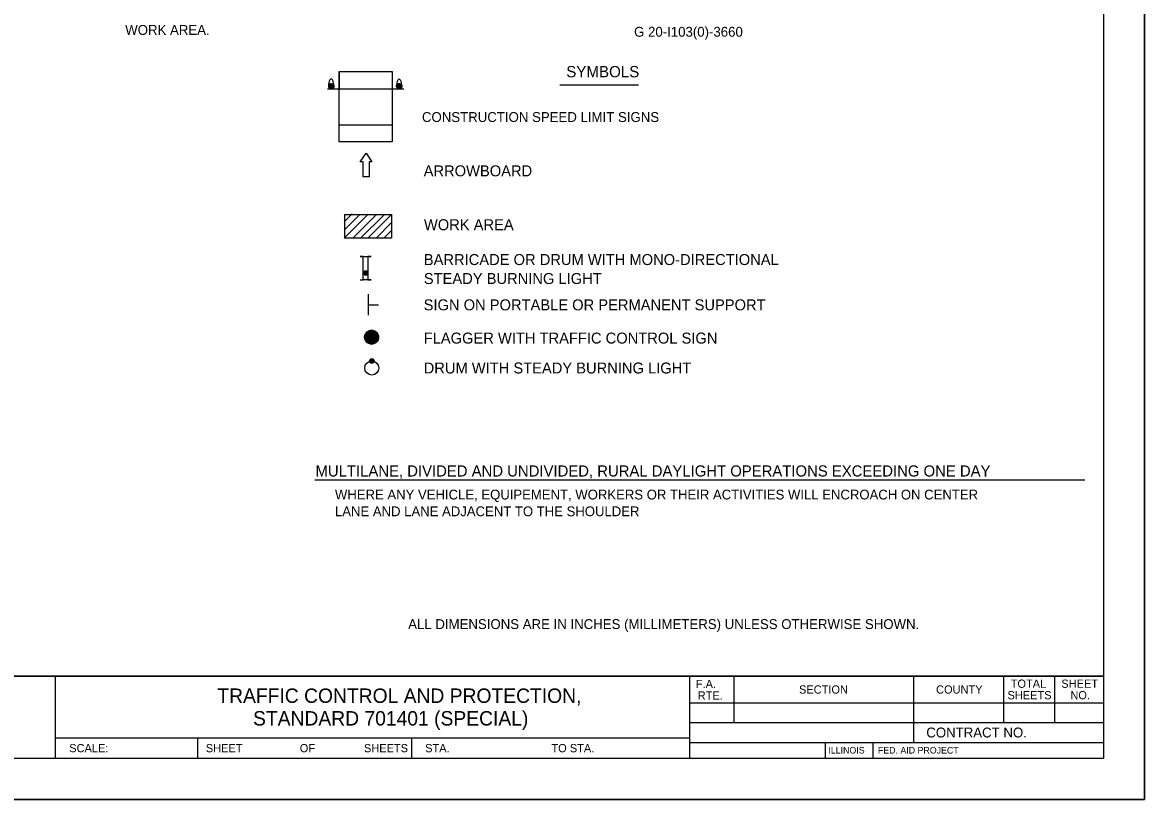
# Model space of a CAD drawing. Extents: x 108937 to 109617, y 88835 to 89275.
# Drawn here: x 109344.1 to 109616.6, y 88835 to 89023.9 of the extents above; entities that cross this region are included whole.
import ezdxf

# ---------------------------------------------------------------- set-up
doc = ezdxf.new("R2010")
doc.units = 0
for name, color, linetype in [('Design_EX_Roadway Dimensions', 7, 'Continuous'), ('Design_EX_Roadway Notes', 7, 'Continuous'), ('Level 48', 7, 'Continuous'), ('Sheets_50 Reference Boundary', 7, 'Continuous'), ('Sheets_General Details', 7, 'Continuous'), ('Sheets_Printer Plotting Border', 7, 'Continuous')]:
    doc.layers.add(name, color=color, linetype=linetype)

msp = doc.modelspace()

# ---------------------------------------------------------------- linework, layer by layer
at = {"layer": 'Level 48'}
msp.add_lwpolyline([(108936.59, 89275.01), (109616.59, 89275.01), (109616.59, 88835.01), (108936.59, 88835.01)], close=True, dxfattribs=at)
at = {"layer": 'Sheets_50 Reference Boundary'}
msp.add_lwpolyline([(108976.59, 89265.01), (109606.59, 89265.01), (109606.59, 88865.01), (108976.59, 88865.01)], close=True, dxfattribs=at)
at = {"layer": 'Sheets_General Details'}
for p, q in [((109616.59, 88835.01), (109616.59, 89275.01)), ((109421.02, 89012.01), (109421.02, 89007.72)), ((109474.63, 89008.74), (109493.67, 89008.74)), ((109418.16, 89007.72), (109436.73, 89007.72)), ((109421.02, 88999.02), (109433.88, 88999.02)), ((109422.22, 88975.4), (109424.17, 88977.35)), ((109422.24, 88971.5), (109428.05, 88977.31)), ((109422.3, 88973.45), (109426.13, 88977.28)), ((109422.3, 88977.25), (109433.73, 88977.25)), ((109422.3, 88977.25), (109422.3, 88971.53)), ((109424.33, 88971.5), (109429.98, 88977.15)), ((109426.28, 88971.53), (109431.9, 88977.15)), ((109428.09, 88971.53), (109433.74, 88977.18)), ((109433.73, 88977.25), (109433.73, 88971.53)), ((109433.73, 88977.25), (109433.73, 88971.53)), ((109429.96, 88971.45), (109433.84, 88975.33)), ((109431.88, 88971.5), (109433.8, 88973.42)), ((109422.3, 88971.53), (109433.73, 88971.53)), ((109428.08, 88957.84), (109428.08, 88952.71)), ((109428.08, 88955.27), (109430.54, 88955.27)), ((109415.07, 88912.73), (109602.09, 88912.73)), ((108976.59, 88865.01), (109606.59, 88865.01)), ((109352.08, 88865.01), (109352.08, 88845.01)), ((109506.08, 88865.01), (109506.08, 88845.01)), ((109516.88, 88865.01), (109516.88, 88853.71)), ((109560.48, 88865.01), (109560.48, 88848.91)), ((109582.32, 88865.01), (109582.32, 88853.71)), ((109594.74, 88865.01), (109594.74, 88853.71)), ((109506.08, 88858.51), (109606.59, 88858.51)), ((109506.08, 88853.71), (109606.59, 88853.71)), ((109352.08, 88850.01), (109506.08, 88850.01)), ((109386.59, 88850.01), (109386.59, 88845.01)), ((109438.59, 88850.01), (109438.59, 88845.01)), ((109506.08, 88848.91), (109606.59, 88848.91)), ((109539.02, 88848.91), (109539.02, 88845.01)), ((109550.62, 88848.91), (109550.62, 88845.01)), ((109616.59, 88835.01), (108936.59, 88835.01))]:
    msp.add_line(p, q, dxfattribs=at)
for points in [[(108976.59, 89265.01), (109606.59, 89265.01), (109606.59, 88845.01), (108976.59, 88845.01)], [(109421.02, 88994.86), (109421.02, 89012.01), (109433.88, 89012.01), (109433.88, 88994.86)], [(109426.83, 88986.37), (109426.83, 88989.99), (109426.11, 88989.99), (109427.54, 88992.08), (109428.97, 88989.99), (109428.26, 88989.99), (109428.26, 88986.37)]]:
    msp.add_lwpolyline(points, close=True, dxfattribs=at)
for points in [[(109419.22, 89007.75), (109419, 89007.75), (109418.84, 89007.8), (109418.71, 89007.88), (109418.61, 89007.98), (109418.5, 89008.17), (109418.47, 89008.25), (109418.47, 89008.4), (109418.49, 89008.56), (109418.55, 89008.7), (109418.7, 89008.88), (109418.81, 89008.95), (109419, 89009.02), (109419.19, 89009.01), (109419.39, 89008.95), (109419.57, 89008.83), (109419.68, 89008.67), (109419.74, 89008.5), (109419.74, 89008.32), (109419.71, 89008.15), (109419.62, 89007.99), (109419.49, 89007.86), (109419.38, 89007.8), (109419.22, 89007.76), (109418.97, 89007.78), (109418.82, 89007.85), (109418.65, 89007.98), (109418.54, 89008.15), (109418.49, 89008.38), (109418.53, 89008.58), (109418.63, 89008.76), (109418.83, 89008.92), (109419.01, 89008.99), (109419.23, 89008.97), (109419.46, 89008.87), (109419.63, 89008.68), (109419.72, 89008.39), (109419.65, 89008.1), (109419.52, 89007.95), (109419.32, 89007.8), (109418.97, 89007.84), (109418.77, 89007.96), (109418.61, 89008.15), (109418.57, 89008.46), (109418.7, 89008.73), (109418.87, 89008.88), (109419.15, 89008.91), (109419.34, 89008.87), (109419.53, 89008.73), (109419.65, 89008.51), (109419.68, 89008.3), (109419.58, 89008.06), (109419.41, 89007.9), (109419.15, 89007.86), (109418.9, 89007.93), (109418.75, 89008.08), (109418.64, 89008.24), (109418.65, 89008.5), (109418.79, 89008.75), (109419.04, 89008.85), (109419.37, 89008.78), (109419.52, 89008.6), (109419.63, 89008.36), (109419.56, 89008.11), (109419.4, 89007.96), (109419.14, 89007.89), (109418.92, 89007.96), (109418.75, 89008.15), (109418.69, 89008.41), (109418.81, 89008.68), (109419.06, 89008.8), (109419.28, 89008.75), (109419.46, 89008.57), (109419.57, 89008.35), (109419.53, 89008.14), (109419.38, 89008.01), (109419.17, 89007.93), (109418.99, 89007.99), (109418.82, 89008.15), (109418.76, 89008.36), (109418.81, 89008.56), (109418.94, 89008.68), (109419.14, 89008.73), (109419.38, 89008.6), (109419.47, 89008.43), (109419.5, 89008.24), (109419.42, 89008.13), (109419.22, 89007.98), (109419.01, 89008.03), (109418.86, 89008.21), (109418.83, 89008.43), (109418.9, 89008.59), (109419.06, 89008.68), (109419.2, 89008.66), (109419.33, 89008.56), (109419.42, 89008.38), (109419.42, 89008.22), (109419.31, 89008.1), (109419.13, 89008.06), (109418.98, 89008.15), (109418.91, 89008.31)], [(109418.91, 89008.31), (109418.89, 89008.4), (109418.94, 89008.51), (109419.04, 89008.6), (109419.28, 89008.52), (109419.33, 89008.42), (109419.37, 89008.23), (109419.22, 89008.13), (109419.06, 89008.15), (109418.97, 89008.32), (109419.01, 89008.48), (109419.18, 89008.5), (109419.28, 89008.37), (109419.29, 89008.24), (109419.15, 89008.21), (109419.04, 89008.32), (109419.07, 89008.44), (109419.19, 89008.41), (109419.24, 89008.32), (109419.23, 89008.26), (109419.18, 89008.25), (109419.11, 89008.31), (109419.08, 89008.37), (109419.13, 89008.36), (109419.2, 89008.3), (109419.21, 89008.32), (109419.11, 89008.4)], [(109435.7, 89007.78), (109435.49, 89007.78), (109435.33, 89007.83), (109435.2, 89007.9), (109435.09, 89008), (109434.99, 89008.19), (109434.96, 89008.28), (109434.95, 89008.43), (109434.97, 89008.59), (109435.03, 89008.72), (109435.18, 89008.91), (109435.29, 89008.98), (109435.48, 89009.04), (109435.68, 89009.04), (109435.87, 89008.98), (109436.05, 89008.86), (109436.16, 89008.7), (109436.22, 89008.53), (109436.23, 89008.34), (109436.19, 89008.18), (109436.1, 89008.02), (109435.98, 89007.89), (109435.86, 89007.83), (109435.7, 89007.79), (109435.46, 89007.81), (109435.31, 89007.88), (109435.14, 89008), (109435.02, 89008.18), (109434.98, 89008.41), (109435.02, 89008.61), (109435.12, 89008.78), (109435.31, 89008.95), (109435.5, 89009.02), (109435.72, 89008.99), (109435.95, 89008.9), (109436.12, 89008.71), (109436.21, 89008.42), (109436.13, 89008.13), (109436.01, 89007.97), (109435.8, 89007.83), (109435.46, 89007.87), (109435.26, 89007.98), (109435.1, 89008.17), (109435.05, 89008.48), (109435.18, 89008.76), (109435.35, 89008.91), (109435.63, 89008.93), (109435.83, 89008.9), (109436.02, 89008.76), (109436.13, 89008.54), (109436.16, 89008.33), (109436.07, 89008.09), (109435.9, 89007.93), (109435.64, 89007.89), (109435.39, 89007.95), (109435.24, 89008.11), (109435.13, 89008.26), (109435.13, 89008.53), (109435.28, 89008.78), (109435.52, 89008.88), (109435.85, 89008.81), (109436, 89008.62), (109436.12, 89008.39), (109436.04, 89008.14), (109435.88, 89007.98), (109435.62, 89007.92), (109435.4, 89007.98), (109435.23, 89008.18), (109435.17, 89008.43), (109435.3, 89008.7), (109435.54, 89008.83), (109435.76, 89008.78), (109435.94, 89008.6), (109436.05, 89008.38), (109436.01, 89008.16), (109435.87, 89008.03), (109435.65, 89007.96), (109435.48, 89008.02), (109435.31, 89008.17), (109435.24, 89008.38), (109435.29, 89008.59), (109435.42, 89008.71), (109435.62, 89008.76), (109435.87, 89008.63), (109435.95, 89008.46), (109435.98, 89008.27), (109435.9, 89008.15), (109435.7, 89008.01), (109435.49, 89008.06), (109435.34, 89008.24), (109435.31, 89008.46), (109435.38, 89008.62), (109435.54, 89008.71), (109435.68, 89008.68), (109435.81, 89008.59), (109435.9, 89008.41), (109435.9, 89008.25), (109435.79, 89008.13), (109435.61, 89008.09), (109435.47, 89008.17), (109435.4, 89008.34)], [(109435.4, 89008.34), (109435.38, 89008.42), (109435.42, 89008.54), (109435.53, 89008.63), (109435.76, 89008.55), (109435.81, 89008.44), (109435.85, 89008.25), (109435.71, 89008.16), (109435.54, 89008.18), (109435.45, 89008.35), (109435.5, 89008.51), (109435.66, 89008.52), (109435.76, 89008.4), (109435.78, 89008.27), (109435.64, 89008.23), (109435.52, 89008.35), (109435.56, 89008.47), (109435.67, 89008.43), (109435.73, 89008.34), (109435.72, 89008.29), (109435.66, 89008.28), (109435.6, 89008.34), (109435.57, 89008.4), (109435.62, 89008.38), (109435.68, 89008.32), (109435.7, 89008.35), (109435.6, 89008.42)], [(109426.09, 88961.31), (109426.85, 88961.31), (109426.85, 88967.02), (109426.09, 88967.02), (109428.75, 88967.02), (109427.99, 88967.02), (109427.99, 88961.31), (109428.75, 88961.31), (109426.85, 88961.31)], [(109429.2, 88945.7), (109428.62, 88945.69), (109428.19, 88945.82), (109427.85, 88946.02), (109427.57, 88946.29), (109427.29, 88946.8), (109427.21, 88947.03), (109427.2, 88947.43), (109427.25, 88947.85), (109427.41, 88948.21), (109427.82, 88948.71), (109428.11, 88948.9), (109428.6, 88949.07), (109429.13, 88949.06), (109429.65, 88948.9), (109430.12, 88948.56), (109430.42, 88948.14), (109430.58, 88947.69), (109430.6, 88947.2), (109430.5, 88946.76), (109430.27, 88946.33), (109429.93, 88945.99), (109429.63, 88945.82), (109429.19, 88945.71), (109428.54, 88945.77), (109428.14, 88945.97), (109427.69, 88946.29), (109427.37, 88946.77), (109427.26, 88947.37), (109427.37, 88947.91), (109427.64, 88948.37), (109428.16, 88948.82), (109428.65, 88949), (109429.24, 88948.93), (109429.85, 88948.69), (109430.3, 88948.16), (109430.54, 88947.4), (109430.33, 88946.63), (109430.01, 88946.21), (109429.46, 88945.83), (109428.54, 88945.92), (109428.01, 88946.24), (109427.58, 88946.74), (109427.46, 88947.57), (109427.82, 88948.31), (109428.26, 88948.71), (109429.01, 88948.77), (109429.53, 88948.67), (109430.04, 88948.3), (109430.33, 88947.72), (109430.42, 88947.16), (109430.17, 88946.52), (109429.71, 88946.1), (109429.02, 88945.98), (109428.35, 88946.16), (109427.95, 88946.56), (109427.66, 88946.98), (109427.68, 88947.7), (109428.06, 88948.35), (109428.71, 88948.62), (109429.59, 88948.45), (109430, 88947.94), (109430.3, 88947.31), (109430.1, 88946.66), (109429.68, 88946.24), (109428.98, 88946.07), (109428.39, 88946.24), (109427.94, 88946.77), (109427.78, 88947.44), (109428.12, 88948.16), (109428.76, 88948.5), (109429.35, 88948.35), (109429.84, 88947.88), (109430.13, 88947.29), (109430.01, 88946.72), (109429.63, 88946.37), (109429.06, 88946.18), (109428.59, 88946.34), (109428.14, 88946.74), (109427.98, 88947.31), (109428.11, 88947.85), (109428.45, 88948.18), (109428.98, 88948.32), (109429.63, 88947.96), (109429.86, 88947.51), (109429.95, 88947.01), (109429.72, 88946.7), (109429.19, 88946.31), (109428.63, 88946.44), (109428.23, 88946.91), (109428.15, 88947.5), (109428.34, 88947.93), (109428.76, 88948.18), (109429.15, 88948.11), (109429.49, 88947.86), (109429.73, 88947.38), (109429.74, 88946.94), (109429.43, 88946.63), (109428.95, 88946.53), (109428.57, 88946.74), (109428.38, 88947.19)], [(109428.38, 88947.19), (109428.33, 88947.41), (109428.45, 88947.73), (109428.73, 88947.95), (109429.35, 88947.75), (109429.49, 88947.46), (109429.6, 88946.96), (109429.21, 88946.71), (109428.76, 88946.76), (109428.53, 88947.21), (109428.65, 88947.63), (109429.08, 88947.68), (109429.35, 88947.34), (109429.39, 88947.01), (109429.02, 88946.91), (109428.72, 88947.22), (109428.82, 88947.54), (109429.11, 88947.44), (109429.26, 88947.2), (109429.24, 88947.06), (109429.09, 88947.03), (109428.91, 88947.18), (109428.84, 88947.35), (109428.97, 88947.31), (109429.15, 88947.14), (109429.19, 88947.22), (109428.91, 88947.42)]]:
    msp.add_lwpolyline(points, dxfattribs=at)
for centre, radius in [((109427.45, 88962.99), 0.543), ((109427.45, 88962.99), 0.469), ((109427.45, 88962.99), 0.389), ((109427.45, 88962.99), 0.32), ((109427.45, 88962.99), 0.248), ((109427.45, 88962.99), 0.182), ((109427.45, 88962.99), 0.124), ((109427.45, 88962.99), 0.0751), ((109428.94, 88939.9), 1.71), ((109428.94, 88941.62), 0.543), ((109428.94, 88941.62), 0.469), ((109428.94, 88941.62), 0.389), ((109428.94, 88941.62), 0.32), ((109428.94, 88941.62), 0.248), ((109428.94, 88941.62), 0.182), ((109428.94, 88941.62), 0.124), ((109428.94, 88941.62), 0.0751)]:
    msp.add_circle(centre, radius, dxfattribs=at)
for centre in [(109419.08, 89008.35), (109435.57, 89008.28)]:
    msp.add_ellipse(centre, major_axis=(0, -1.8), ratio=0.373908, start_param=1.570796, end_param=4.712389, dxfattribs=at)
at = {"layer": 'Sheets_Printer Plotting Border'}
msp.add_lwpolyline([(108936.59, 88835.01), (109616.59, 88835.01), (109616.59, 89275.01), (108936.59, 89275.01)], close=True, dxfattribs=at)

# ---------------------------------------------------------------- texts
at = {"layer": 'Design_EX_Roadway Dimensions'}
msp.add_text('WORK AREA.', height=2.4, dxfattribs=at).set_placement((109369.06, 89020.87))
at = {"layer": 'Design_EX_Roadway Notes'}
msp.add_text('G 20-I103(0)-3660', height=2.4, dxfattribs=at).set_placement((109492.63, 89020.42))
at = {"layer": 'Sheets_General Details'}
for s, height, p in [('SYMBOLS', 2.743, (109476.16, 89010.56)), ('CONSTRUCTION SPEED LIMIT SIGNS', 2.4, (109441.11, 88999.7)), ('ARROWBOARD', 2.667, (109441.53, 88986.49)), ('WORK AREA', 2.667, (109441.59, 88973.4)), ('BARRICADE OR DRUM WITH MONO-DIRECTIONAL', 2.667, (109441.57, 88964.93)), ('STEADY BURNING LIGHT', 2.667, (109441.57, 88960.32)), ('SIGN ON PORTABLE OR PERMANENT SUPPORT', 2.667, (109441.53, 88953.92)), ('FLAGGER WITH TRAFFIC CONTROL SIGN', 2.667, (109441.54, 88945.84)), ('DRUM WITH STEADY BURNING LIGHT', 2.667, (109441.53, 88938.57)), ('MULTILANE, DIVIDED AND UNDIVIDED, RURAL DAYLIGHT OPERATIONS EXCEEDING ONE DAY', 2.7, (109415.27, 88913.53)), ('WHERE ANY VEHICLE, EQUIPEMENT, WORKERS OR THEIR ACTIVITIES WILL ENCROACH ON CENTER', 2.3805, (109419.99, 88907.95)), ('LANE AND LANE ADJACENT TO THE SHOULDER', 2.3805, (109419.99, 88903.88)), ('ALL DIMENSIONS ARE IN INCHES (MILLIMETERS) UNLESS OTHERWISE SHOWN.', 2.4, (109437.77, 88876.46)), ('F.A.  ', 2, (109507.62, 88862.11)), ('TOTAL', 2, (109584.09, 88862.18)), ('SHEET', 2, (109596.38, 88862.18)), ('TRAFFIC CONTROL AND PROTECTION,', 3.5, (109391.43, 88858.51)), ('RTE.', 2, (109508.08, 88859.31)), ('SECTION', 2, (109532.68, 88860.76)), ('COUNTY', 2, (109565.97, 88860.76)), ('SHEETS', 2, (109583.3, 88859.38)), ('NO.', 2, (109598.59, 88859.38)), ('STANDARD 701401 (SPECIAL)', 3.5, (109400.1, 88853.01)), ('CONTRACT NO.      ', 2.4, (109563.59, 88850.11)), ('SCALE:          ', 2, (109355.46, 88846.51)), ('SHEET', 2, (109388.63, 88846.51)), ('OF', 2, (109411.45, 88846.51)), ('SHEETS', 2, (109427.03, 88846.51)), ('STA.', 2, (109441.89, 88846.51)), ('TO STA.', 2, (109472.56, 88846.51)), ('ILLINOIS', 1.6, (109539.81, 88846.2)), ('FED. AID PROJECT', 1.6, (109551.84, 88846.2))]:
    msp.add_text(s, height=height, dxfattribs=at).set_placement(p)

doc.saveas('drawing.dxf')
